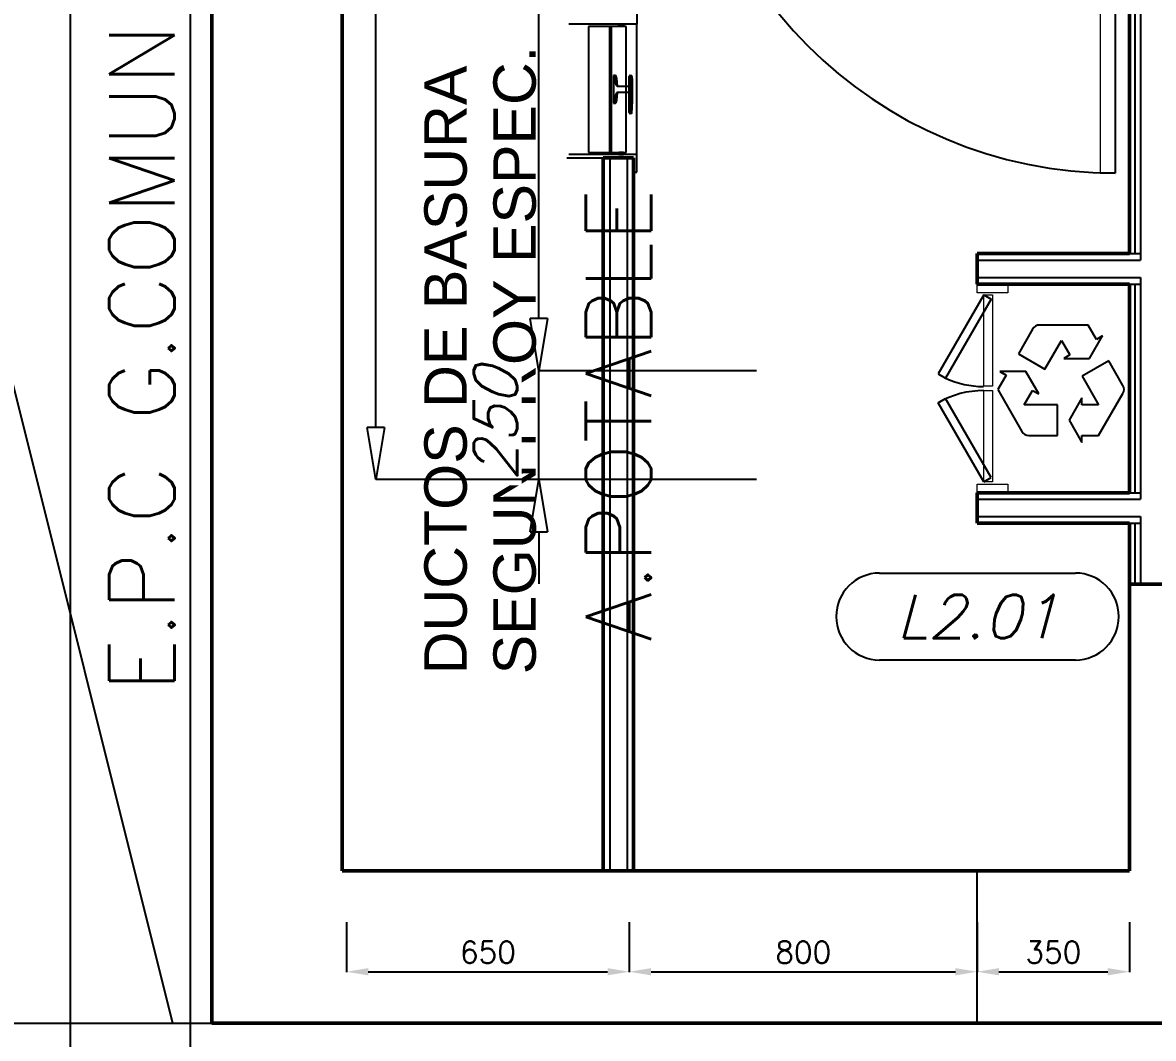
# Model space of a CAD drawing. Header units: millimetres. Extents: x -42700 to 155289, y -7931 to 68797.
# Drawn here: x 17720 to 20320, y 24905 to 27241 of the extents above; entities that cross this region are included whole.
import ezdxf
from ezdxf.enums import TextEntityAlignment as Align

# ---------------------------------------------------------------- set-up
doc = ezdxf.new("R2010")
doc.units = ezdxf.units.MM
doc.set_wipeout_variables(frame=1)
for name, color, linetype in [('01 arq 3D', 9, 'Continuous'), ('01 arquitectura', 8, 'Continuous'), ('07.5 cotas detalle', 21, 'Continuous'), ('08.1 tags L1', 3, 'Continuous'), ('__L2_20Q', 7, 'Continuous')]:
    doc.layers.add(name, color=color, linetype=linetype)
doc.layers.add('3 bandejas', color=113, linetype='Continuous', lineweight=25)
doc.styles.add('Arial_2', font='arial.ttf', dxfattribs={"height": 0.0975})
doc.styles.add('DESC', font='romans.shx', dxfattribs={"oblique": 15})
doc.styles.add('QUOTE', font='romans.shx', dxfattribs={"oblique": 20})
doc.styles.add('ROMANS', font='romans')
doc.dimstyles.new('FIP_COTAS', dxfattribs={"dimtxt": 2, "dimasz": 1, "dimexe": 1, "dimexo": 1, "dimgap": 1, "dimtad": 1, "dimlfac": 0.25, "dimzin": 10, "dimdsep": 46, "dimtxsty": 'ROMANS', "dimcen": 1, "dimclrd": 256, "dimclre": 256, "dimclrt": 256, "dimadec": 0, "dimazin": 0, "dimtfac": 1, "dimtmove": 2, "dimatfit": 3, "dimfxl": 1, "dimtolj": 1, "dimtzin": 0, "dimarcsym": 0})
doc.dimstyles.new('QUOTE-DIS', dxfattribs={"dimscale": 50, "dimtxt": 2, "dimasz": 2.4, "dimexe": 0, "dimexo": 0, "dimgap": 1, "dimtad": 1, "dimdec": 0, "dimzin": 4, "dimdsep": 46, "dimtxsty": 'QUOTE', "dimblk1": 'CLOSEDBLANK', "dimblk2": 'CLOSEDBLANK', "dimsah": 1, "dimcen": 0.09, "dimclrd": 256, "dimclre": 256, "dimclrt": 9, "dimadec": 0, "dimazin": 0, "dimtfac": 1, "dimtdec": 0, "dimtix": 1, "dimtmove": 0, "dimatfit": 3, "dimldrblk": 'CLOSEDBLANK', "dimfxl": 1, "dimtfill": 1, "dimtolj": 1, "dimtzin": 0, "dimarcsym": 0})

# ---------------------------------------------------------------- blocks, each defined once
blk = doc.blocks.new('*D147')
at = {"layer": '07.5 cotas detalle', "lineweight": -2, "transparency": 16777216}
for p, q in [((19114.7, 25172.3), (19114.7, 25056.9)), ((19914.7, 25172.3), (19914.7, 25056.9)), ((19164.7, 25057.9), (19864.7, 25057.9))]:
    blk.add_line(p, q, dxfattribs=at)
at = {"layer": '07.5 cotas detalle', "transparency": 16777216}
for points in [[(19164.7, 25066.2), (19164.7, 25049.6), (19114.7, 25057.9)], [(19864.7, 25066.2), (19864.7, 25049.6), (19914.7, 25057.9)]]:
    blk.add_solid(points, dxfattribs=at)
at = {"layer": '07.5 cotas detalle', "color": 7, "transparency": 16777216, "insert": (19514.7, 25102.9), "char_height": 50, "attachment_point": 5, "style": 'ROMANS'}
blk.add_mtext('\\A1;800', dxfattribs=at)
blk = doc.blocks.new('*D148')
at = {"layer": '07.5 cotas detalle', "lineweight": -2, "transparency": 16777216}
for p, q in [((19914.7, 25172.3), (19914.7, 25056.9)), ((20264.7, 25172.3), (20264.7, 25056.9)), ((19964.7, 25057.9), (20214.7, 25057.9))]:
    blk.add_line(p, q, dxfattribs=at)
at = {"layer": '07.5 cotas detalle', "transparency": 16777216}
for points in [[(19964.7, 25066.2), (19964.7, 25049.6), (19914.7, 25057.9)], [(20214.7, 25066.2), (20214.7, 25049.6), (20264.7, 25057.9)]]:
    blk.add_solid(points, dxfattribs=at)
at = {"layer": '07.5 cotas detalle', "color": 7, "transparency": 16777216, "insert": (20089.7, 25102.9), "char_height": 50, "attachment_point": 5, "style": 'ROMANS'}
blk.add_mtext('\\A1;350', dxfattribs=at)
blk = doc.blocks.new('*D149')
at = {"layer": '07.5 cotas detalle', "lineweight": -2, "transparency": 16777216}
for p, q in [((18464.7, 25172.3), (18464.7, 25056.9)), ((19114.7, 25172.3), (19114.7, 25056.9)), ((18514.7, 25057.9), (19064.7, 25057.9))]:
    blk.add_line(p, q, dxfattribs=at)
at = {"layer": '07.5 cotas detalle', "transparency": 16777216}
for points in [[(18514.7, 25066.2), (18514.7, 25049.6), (18464.7, 25057.9)], [(19064.7, 25066.2), (19064.7, 25049.6), (19114.7, 25057.9)]]:
    blk.add_solid(points, dxfattribs=at)
at = {"layer": '07.5 cotas detalle', "color": 7, "transparency": 16777216, "insert": (18789.7, 25102.9), "char_height": 50, "attachment_point": 5, "style": 'ROMANS'}
blk.add_mtext('\\A1;650', dxfattribs=at)
blk = doc.blocks.new('psz_tag')
blk.add_wipeout([(-225, 100), (-233.7, 99.6), (-242.4, 98.5), (-250.9, 96.6), (-259.2, 94), (-267.3, 90.6), (-275, 86.6), (-282.4, 81.9), (-289.3, 76.6), (-295.7, 70.7), (-301.6, 64.3), (-306.9, 57.4), (-311.6, 50), (-315.6, 42.3), (-319, 34.2), (-321.6, 25.9), (-323.5, 17.4), (-324.6, 8.7), (-325, 0), (-324.6, -8.7), (-323.5, -17.4), (-321.6, -25.9), (-319, -34.2), (-315.6, -42.3), (-311.6, -50), (-306.9, -57.4), (-301.6, -64.3), (-295.7, -70.7), (-289.3, -76.6), (-282.4, -81.9), (-275, -86.6), (-267.3, -90.6), (-259.2, -94), (-250.9, -96.6), (-242.4, -98.5), (-233.7, -99.6), (-225, -100), (225, -100), (233.7, -99.6), (242.4, -98.5), (250.9, -96.6), (259.2, -94), (267.3, -90.6), (275, -86.6), (282.4, -81.9), (289.3, -76.6), (295.7, -70.7), (301.6, -64.3), (306.9, -57.4), (311.6, -50), (315.6, -42.3), (319, -34.2), (321.6, -25.9), (323.5, -17.4), (324.6, -8.7), (325, 0), (324.6, 8.7), (323.5, 17.4), (321.6, 25.9), (319, 34.2), (315.6, 42.3), (311.6, 50), (306.9, 57.4), (301.6, 64.3), (295.7, 70.7), (289.3, 76.6), (282.4, 81.9), (275, 86.6), (267.3, 90.6), (259.2, 94), (250.9, 96.6), (242.4, 98.5), (233.7, 99.6), (225, 100)])
for p, q in [((-225, 100), (225, 100)), ((225, -100), (-225, -100))]:
    blk.add_line(p, q)
for centre, start, end in [((-225, 0), 90, 270), ((225, 0), 270, 90)]:
    blk.add_arc(centre, 100, start, end)
at = {"style": 'DESC', "oblique": 15, "flags": 8}
blk.add_attdef('TAG', text='', height=100, dxfattribs=at).set_placement((0, 0), align=Align.MIDDLE_CENTER)
blk = doc.blocks.new('_CLOSEDBLANK')
at = {"color": 0, "linetype": 'ByBlock'}
for p, q in [((-1, 0.167), (0, 0)), ((-1, 0.167), (-1, -0.167)), ((0, 0), (-1, -0.167))]:
    blk.add_line(p, q, dxfattribs=at)
blk = doc.blocks.new('*D390')
at = {"layer": '__L2_20Q', "lineweight": -2, "transparency": 16777216}
for p, q in [((18907, 26560), (18907, 26680)), ((19407, 26440), (18907, 26440)), ((18907, 26190), (18907, 26440)), ((19407, 26190), (18907, 26190)), ((18907, 26070), (18907, 25950))]:
    blk.add_line(p, q, dxfattribs=at)
at = {"layer": '__L2_20Q', "lineweight": -2, "transparency": 16777216, "xscale": 120, "yscale": 120, "zscale": 120}
for p, rotation in [((18907, 26440), 270), ((18907, 26190), 90)]:
    blk.add_blockref('_CLOSEDBLANK', p, dxfattribs=dict(at, rotation=rotation))
at = {"layer": '__L2_20Q', "color": 9, "transparency": 16777216, "insert": (18807, 26315), "char_height": 100, "attachment_point": 5, "rotation": 90, "style": 'QUOTE', "bg_fill": 3, "box_fill_scale": 1.1, "bg_fill_color": 256, "bg_fill_true_color": 13158600, "bg_fill_transparency": 0}
blk.add_mtext('\\A1;250', dxfattribs=at)
blk = doc.blocks.new('*D391')
at = {"layer": '__L2_20Q', "lineweight": -2, "transparency": 16777216}
for p, q in [((19407, 29255), (18907, 29255)), ((18907, 26560), (18907, 29135)), ((19407, 26440), (18907, 26440))]:
    blk.add_line(p, q, dxfattribs=at)
at = {"layer": '__L2_20Q', "lineweight": -2, "transparency": 16777216, "xscale": 120, "yscale": 120, "zscale": 120}
for p, rotation in [((18907, 29255), 90), ((18907, 26440), 270)]:
    blk.add_blockref('_CLOSEDBLANK', p, dxfattribs=dict(at, rotation=rotation))
at = {"layer": '__L2_20Q', "color": 9, "transparency": 16777216, "insert": (18807, 27847.5), "char_height": 100, "attachment_point": 5, "rotation": 90, "style": 'QUOTE', "bg_fill": 3, "box_fill_scale": 1.1, "bg_fill_color": 256, "bg_fill_true_color": 13158600, "bg_fill_transparency": 0}
blk.add_mtext('\\A1;2815', dxfattribs=at)
blk = doc.blocks.new('*D394')
at = {"layer": '__L2_20Q', "lineweight": -2, "transparency": 16777216}
for p, q in [((19407, 29740), (18532, 29740)), ((18532, 26310), (18532, 29620)), ((19407, 26190), (18532, 26190))]:
    blk.add_line(p, q, dxfattribs=at)
at = {"layer": '__L2_20Q', "lineweight": -2, "transparency": 16777216, "xscale": 120, "yscale": 120, "zscale": 120}
for p, rotation in [((18532, 29740), 90), ((18532, 26190), 270)]:
    blk.add_blockref('_CLOSEDBLANK', p, dxfattribs=dict(at, rotation=rotation))
at = {"layer": '__L2_20Q', "color": 9, "transparency": 16777216, "insert": (18432, 27965), "char_height": 100, "attachment_point": 5, "rotation": 90, "style": 'QUOTE', "bg_fill": 3, "box_fill_scale": 1.1, "bg_fill_color": 256, "bg_fill_true_color": 13158600, "bg_fill_transparency": 0}
blk.add_mtext('\\A1;L2 - 3550', dxfattribs=at)

msp = doc.modelspace()

# ---------------------------------------------------------------- linework, layer by layer
at = {"layer": '01 arq 3D', "extrusion": (-1, 0, 0), "elevation": -19914.694}
for points in [[(-25114.627, 2640), (-25289.627, 2510.072)], [(-24939.628, 2569.928), (-25289.627, 2310.072)], [(-24939.628, 2369.928), (-25289.627, 2110.072)], [(-24939.628, 2169.928), (-25289.627, 1910.072)], [(-24939.628, 1969.928), (-25289.627, 1710.072)], [(-24939.628, 1769.928), (-25289.627, 1510.072)], [(-24939.628, 1569.928), (-25289.627, 1310.072)], [(-24939.628, 1369.928), (-25289.627, 1110.072)], [(-24939.628, 1169.928), (-25289.627, 910.072)], [(-24939.628, 969.928), (-25289.627, 710.072)], [(-24939.628, 769.928), (-25289.627, 510.072)], [(-24939.628, 569.928), (-25289.627, 310.072)], [(-24939.628, 369.928), (-25289.627, 110.072)], [(-24939.628, 169.928), (-25168.503, 0)]]:
    msp.add_lwpolyline(points, dxfattribs=at)
at = {"layer": '01 arquitectura', "color": 8, "lineweight": 50}
for p, q in [((18454.699, 25289.627), (18454.699, 32109.61)), ((18154.699, 31809.61), (18154.699, 25289.627)), ((20264.694, 28229.619), (20264.694, 26709.623)), ((19124.697, 26930.012), (19054.697, 26930.012)), ((19054.697, 26930.012), (19054.697, 25289.627)), ((19124.697, 25289.627), (19124.697, 26930.012)), ((20264.694, 26709.623), (19914.695, 26709.623)), ((19914.695, 26709.623), (19914.695, 26639.623)), ((19914.695, 26639.623), (20264.694, 26639.623)), ((20264.694, 26639.623), (20264.694, 26159.624)), ((20264.694, 26159.624), (19914.695, 26159.624)), ((19914.695, 26159.624), (19914.695, 26089.625)), ((19914.695, 26089.625), (20264.694, 26089.625)), ((20264.694, 26089.625), (20264.694, 25949.625)), ((20264.694, 25949.625), (20264.694, 25289.627)), ((23454.686, 25949.625), (20264.694, 25949.625)), ((18154.699, 25289.627), (18154.699, 24939.628)), ((20264.694, 25289.627), (18454.699, 25289.627)), ((18154.699, 24939.628), (22124.69, 24939.628))]:
    msp.add_line(p, q, dxfattribs=at)
at = {"layer": '01 arquitectura', "color": 8}
for p, q in [((16814.703, 29939.615), (18064.7, 24939.628)), ((20277.194, 27899.62), (20277.194, 26709.623)), ((20289.694, 27899.62), (20289.694, 26694.623)), ((20232.166, 27894.62), (20232.166, 26894.623)), ((19132.198, 27277.248), (19132.198, 27237.248)), ((19132.198, 27237.248), (18975.913, 27237.248)), ((19020.627, 27232.081), (19020.627, 26942.416)), ((19070.175, 27232.081), (19020.627, 27232.081)), ((19070.175, 27232.081), (19070.175, 26942.416)), ((19073.379, 27232.081), (19070.175, 27232.081)), ((19070.175, 26942.416), (19070.175, 27232.081)), ((19073.379, 26942.416), (19073.379, 27232.081)), ((19073.379, 27232.081), (19073.379, 26942.416)), ((19107.416, 27232.081), (19073.379, 27232.081)), ((19091.044, 27237.248), (19101.645, 27237.248)), ((19091.044, 27232.081), (19091.044, 27237.248)), ((19101.645, 27232.081), (19091.044, 27232.081)), ((19101.645, 27237.248), (19101.645, 27232.081)), ((19107.416, 26942.416), (19107.416, 27232.081)), ((19132.198, 26937.249), (19132.198, 27237.248)), ((19082.876, 27118.995), (19078.556, 27118.995)), ((19078.556, 27118.995), (19078.556, 27055.503)), ((19082.876, 27101.051), (19082.876, 27118.995)), ((19114.789, 27033.865), (19114.789, 27116.823)), ((19119.132, 27033.865), (19119.132, 27116.823)), ((19114.789, 27094.051), (19087.74, 27094.051)), ((19122.272, 27087.249), (19122.272, 27103.122)), ((19082.876, 27055.503), (19082.876, 27073.446)), ((19114.789, 27080.446), (19087.74, 27080.446)), ((19078.556, 27055.503), (19082.876, 27055.503)), ((19118.841, 27032.779), (19116.96, 27031.693)), ((19132.198, 26937.249), (18975.733, 26937.249)), ((19020.627, 26942.416), (19070.175, 26942.416)), ((19070.175, 26942.416), (19073.379, 26942.416)), ((19073.379, 26942.416), (19107.416, 26942.416)), ((19091.044, 26942.416), (19091.044, 26937.249)), ((19101.645, 26942.416), (19091.044, 26942.416)), ((19091.044, 26937.249), (19101.645, 26937.249)), ((19101.645, 26937.249), (19101.645, 26942.416)), ((19132.198, 26897.249), (19132.198, 26937.249)), ((18971.412, 26930.012), (19084.697, 26930.012)), ((19069.697, 26930.012), (19069.697, 25289.627)), ((19084.697, 26930.012), (19124.697, 26930.012)), ((19109.697, 26930.012), (19109.697, 25289.627)), ((19124.697, 26930.012), (19124.697, 26897.249)), ((19124.697, 26897.249), (19132.198, 26897.249)), ((20232.166, 26894.623), (20197.166, 26894.623)), ((20264.694, 26709.623), (20289.694, 26709.623)), ((19914.695, 26694.623), (20289.694, 26694.623)), ((19914.695, 26654.623), (20289.694, 26654.623)), ((20289.694, 26654.623), (20289.694, 26639.623)), ((20264.694, 26639.623), (20289.694, 26639.623)), ((20277.194, 26639.623), (20277.194, 26159.624)), ((20289.694, 26639.623), (20289.694, 26144.625)), ((19929.695, 26614.623), (19824.695, 26432.758)), ((19947.015, 26604.623), (19842.016, 26422.758)), ((19929.695, 26614.623), (19947.015, 26604.623)), ((20169.501, 26545.215), (20057.92, 26545.215)), ((20188.681, 26511.995), (20169.501, 26545.215)), ((20041.843, 26535.859), (20009.227, 26479.366)), ((20172.999, 26468.573), (20202.762, 26520.125)), ((20202.762, 26520.125), (20188.681, 26511.995)), ((20070.355, 26444.074), (20108.373, 26509.923)), ((20108.373, 26509.923), (20127.553, 26476.703)), ((20009.227, 26479.366), (20070.355, 26444.074)), ((20127.553, 26476.703), (20113.472, 26468.573)), ((20113.472, 26468.573), (20172.999, 26468.573)), ((20216.967, 26463.002), (20155.839, 26427.71)), ((20249.583, 26406.51), (20216.967, 26463.002)), ((19824.695, 26432.758), (19842.016, 26422.758)), ((19980.941, 26430.373), (19961.761, 26397.153)), ((20026.387, 26438.503), (19966.86, 26438.503)), ((19966.86, 26438.503), (19980.941, 26430.373)), ((20056.15, 26386.951), (20026.387, 26438.503)), ((20155.839, 26427.71), (20193.857, 26361.861)), ((19961.761, 26397.153), (20017.552, 26300.52)), ((20022.889, 26361.861), (20042.069, 26395.081)), ((20042.069, 26395.081), (20056.15, 26386.951)), ((19824.695, 26366.489), (19842.016, 26376.489)), ((19929.695, 26184.624), (19824.695, 26366.489)), ((19947.015, 26194.624), (19842.016, 26376.489)), ((20155.498, 26378.12), (20125.735, 26326.568)), ((20155.498, 26361.861), (20155.498, 26378.12)), ((20193.857, 26291.276), (20249.648, 26387.909)), ((20098.925, 26361.861), (20022.889, 26361.861)), ((20098.925, 26291.276), (20098.925, 26361.861)), ((20193.857, 26361.861), (20155.498, 26361.861)), ((20125.735, 26326.568), (20155.498, 26275.017)), ((20033.694, 26291.276), (20098.925, 26291.276)), ((20155.498, 26275.017), (20155.498, 26291.276)), ((20155.498, 26291.276), (20193.857, 26291.276)), ((19929.695, 26184.624), (19947.015, 26194.624)), ((20264.694, 26159.624), (20289.694, 26159.624)), ((19914.695, 26144.625), (20289.694, 26144.625)), ((19914.695, 26104.625), (20289.694, 26104.625)), ((20289.694, 26104.625), (20289.694, 25949.625)), ((20264.694, 26089.625), (20289.694, 26089.625)), ((20277.194, 26089.625), (20277.194, 25949.625)), ((10814.718, 24939.628), (18154.699, 24939.628))]:
    msp.add_line(p, q, dxfattribs=at)
at = {"layer": '01 arquitectura', "color": 8, "lineweight": 18}
for p, q in [((20197.166, 27894.62), (20197.166, 26894.623)), ((19914.695, 26619.623), (19914.695, 26639.623)), ((19984.695, 26639.623), (19984.695, 26619.623)), ((19984.695, 26619.623), (19914.695, 26619.623)), ((19929.695, 26614.623), (19949.695, 26614.623)), ((19929.695, 26404.624), (19929.695, 26614.623)), ((19949.695, 26614.623), (19949.695, 26404.624)), ((19949.695, 26404.624), (19929.695, 26404.624)), ((19929.695, 26184.624), (19929.695, 26394.624)), ((19929.695, 26394.624), (19949.695, 26394.624)), ((19949.695, 26394.624), (19949.695, 26184.624)), ((19949.695, 26184.624), (19929.695, 26184.624)), ((19914.695, 26179.624), (19984.695, 26179.624)), ((19914.695, 26159.624), (19914.695, 26179.624)), ((19984.695, 26179.624), (19984.695, 26159.624))]:
    msp.add_line(p, q, dxfattribs=at)
at = {"layer": '01 arquitectura', "color": 8}
for centre, radius, start, end in [((20232.166, 27894.62), 999.997, 180, 270), ((19116.96, 27116.823), 2.171, 0, 180), ((19092.551, 27102.583), 9.795, 188.996986, 240.5842), ((19092.551, 27071.914), 9.795, 119.4158, 171.003014), ((19116.96, 27033.865), 2.171, 180, 0), ((20057.062, 26528.2), 17.037, 87.114949, 153.286146), ((19928.774, 26613.998), 209.999, 245.597953, 270), ((19929.695, 26184.624), 209.999, 90, 120), ((20235.341, 26397.159), 17.037, 327.114942, 33.286146), ((20032.717, 26308.286), 17.037, 207.114949, 273.286153)]:
    msp.add_arc(centre, radius, start, end, dxfattribs=at)
for centre, major_axis, ratio, start_param, end_param in [((19082.876, 27087.249), (0, 31.746), 0.15, -1.3507921, 0), ((19119.891, 27103.122), (0, 15.873), 0.15, -1.57079633, 0.40719045), ((19082.876, 27087.249), (0, 23.809), 0.15, -1.23543297, 0), ((19082.876, 27087.249), (0, 31.746), 0.15, 3.14159265, 4.49238475), ((19082.876, 27087.249), (0, 23.809), 0.15, 3.14159265, 4.37702562), ((19119.891, 27087.249), (0, 55.555), 0.04285714, 2.81693505, 4.71238898)]:
    msp.add_ellipse(centre, major_axis=major_axis, ratio=ratio, start_param=start_param, end_param=end_param, dxfattribs=at)
at = {"layer": '3 bandejas', "ltscale": 0.01}
for p, q in [((18105.01, 29688.652, 2502.131), (18105.01, 23147.056, 2502.131)), ((17829.011, 29612.652, 2502.131), (17829.011, 23071.056, 2502.131))]:
    msp.add_line(p, q, dxfattribs=at)

# ---------------------------------------------------------------- block references
at = {"layer": '08.1 tags L1'}
ref = msp.add_blockref('psz_tag', (19915.284, 25874.813, 2595), dxfattribs=at)
ref.add_attrib('TAG', 'L2.01', dxfattribs={"layer": '0', "height": 100, "style": 'DESC', "oblique": 15}).set_placement((19915.284, 25874.813, 2595), align=Align.MIDDLE_CENTER)

# ---------------------------------------------------------------- texts
at = {"layer": '01 arquitectura', "color": 9, "linetype": 'Continuous', "style": 'ROMANS'}
for s, p in [('E.P.C G.COMUN', (18069.203, 25701.471)), ('A.POTABLE', (19164.786, 25816.633))]:
    msp.add_text(s, height=150, rotation=90, dxfattribs=at).set_placement(p)
at = {"layer": '01 arquitectura', "color": 8, "char_height": 97.49976, "attachment_point": 1, "rotation": 90, "style": 'Arial_2'}
for s, insert, width in [('SEGUN PROY ESPEC.', (18802.245, 25742.002), 1719.61539), ('DUCTOS DE BASURA', (18643.496, 25742.002), 1677.5269)]:
    msp.add_mtext(s, dxfattribs=dict(at, insert=insert, width=width))

# ---------------------------------------------------------------- dimensions: what is measured, and where the dimension line sits
at = {"layer": '07.5 cotas detalle'}
for p1, p2, picture, middle in [((18464.694, 25172.34, -34094.278), (19114.694, 25172.34, -34094.278), '*D149', (18789.694, 25102.914, -34094.278)), ((19114.694, 25172.34, -34094.278), (19914.694, 25172.34, -34094.278), '*D147', (19514.694, 25102.914, -34094.278)), ((19914.694, 25172.34, -34094.278), (20264.694, 25172.34, -34094.278), '*D148', (20089.694, 25102.914, -34094.278))]:
    dim = msp.add_aligned_dim(p1=p1, p2=p2, distance=-114.427, dimstyle='FIP_COTAS', override={"dimtxt": 50, "dimasz": 50, "dimexo": 0, "dimgap": 20, "dimlfac": 1, "dimsah": 1, "dimclrt": 7}, dxfattribs=at)
    dim.commit()
    dim.dimension.update_dxf_attribs({"geometry": picture, "text_midpoint": middle})

# ---------------------------------------------------------------- next in the draw order: dimensions: what is measured, and where the dimension line sits
at = {"layer": '__L2_20Q', "color": 254}
dim = msp.add_aligned_dim(p1=(19407, 26190, 2495), p2=(19407, 26440, 2495), distance=500, dimstyle='QUOTE-DIS', override={"dimscale": 50, "dimlfac": 1}, dxfattribs=at)
dim.commit()
dim.dimension.update_dxf_attribs({"geometry": '*D390', "text_midpoint": (18807, 26315, 2495)})

# ---------------------------------------------------------------- next in the draw order: dimensions: what is measured, and where the dimension line sits
dim = msp.add_aligned_dim(p1=(19407, 26440, 2495), p2=(19407, 29255, 2495), distance=500, dimstyle='QUOTE-DIS', override={"dimscale": 50, "dimlfac": 1}, dxfattribs=at)
dim.commit()
dim.dimension.update_dxf_attribs({"geometry": '*D391', "text_midpoint": (18807, 27847.5, 2495)})

# ---------------------------------------------------------------- next in the draw order: dimensions: what is measured, and where the dimension line sits
dim = msp.add_aligned_dim(p1=(19407, 26190, 2495), p2=(19407, 29740, 2495), distance=875, text='L2 - <>', dimstyle='QUOTE-DIS', override={"dimscale": 50, "dimlfac": 1}, dxfattribs=at)
dim.commit()
dim.dimension.update_dxf_attribs({"geometry": '*D394', "text_midpoint": (18432, 27965, 2495)})

doc.saveas('drawing.dxf')
